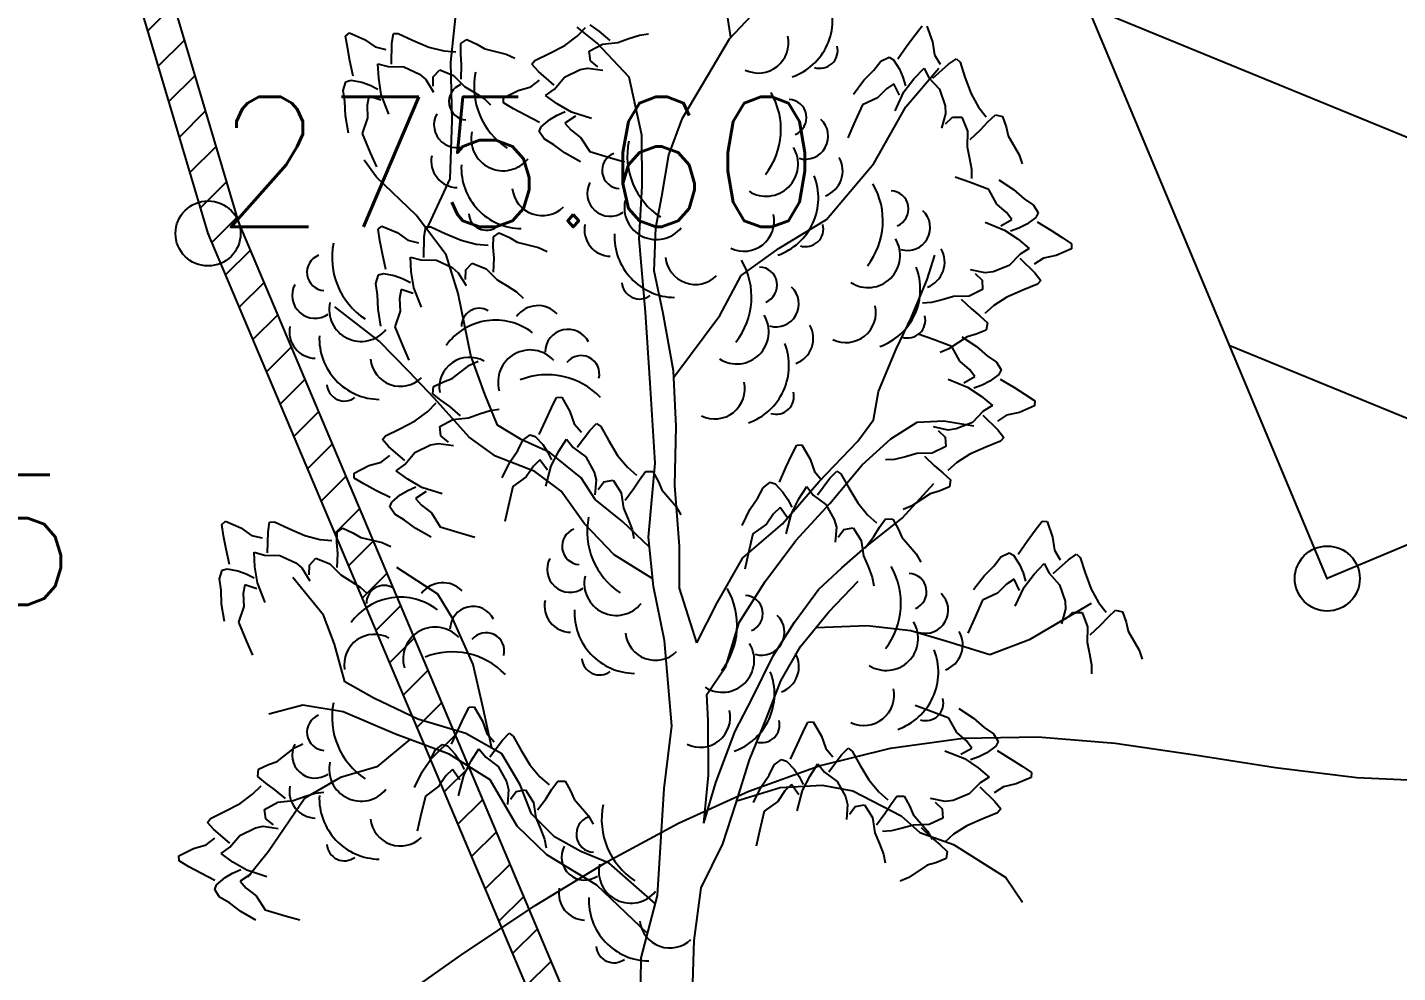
# Model space of a CAD drawing. Header units: millimetres. Extents: x 524954 to 526204, y 9523489 to 9524010.
# Drawn here: x 525646.35 to 525656.88, y 9523630.04 to 9523637.31 of the extents above; entities that cross this region are included whole.
import ezdxf

# ---------------------------------------------------------------- set-up
doc = ezdxf.new("R2010")
doc.units = ezdxf.units.MM
doc.header["$PDMODE"] = 32
doc.header["$PDSIZE"] = 0.5
doc.linetypes.add('ACAD_ISO12W100', pattern=[21, 12, -3, 0, -3, 0, -3])
for name, color, linetype in [('Arbre', 34, 'ACAD_ISO12W100'), ('Bati', 6, 'Continuous'), ('Bati_H', 1, 'Continuous'), ('Cloture', 7, 'Continuous'), ('CN_05_00', 6, 'Continuous'), ('Murs', 1, 'Continuous'), ('TopoAlt', 3, 'Continuous'), ('TOPOJIS', 7, 'Continuous')]:
    doc.layers.add(name, color=color, linetype=linetype)
doc.styles.add('Simplex 1.0', font='Simplex.shx', dxfattribs={"width": 0.99, "height": 1})

# ---------------------------------------------------------------- blocks, each defined once
blk = doc.blocks.new('TCPOINT M')
at = {"color": 0}
blk.add_point((0, 0), dxfattribs=at)
at = {"layer": 'TopoAlt', "style": 'Simplex 1.0', "width": 0.99}
blk.add_attdef('ALT', (0.15, 0.15), '', height=1, dxfattribs=at)
blk = doc.blocks.new('v088')
at = {"linetype": 'Continuous'}
for p, q in [((0.345, 10.122), (0.269, 10.614)), ((-1.806, 9.931), (-1.749, 10.491)), ((0.336, 10.112), (0.634, 10.429)), ((-0.683, 10.078), (-0.835, 10.2)), ((-0.435, 9.816), (-0.683, 10.078)), ((0.168, 9.829), (0.336, 10.112)), ((-1.797, 9.483), (-1.806, 9.931)), ((-0.339, 9.37), (-0.435, 9.816)), ((-0.025, 9.501), (0.168, 9.829)), ((1.69, 9.587), (1.945, 9.885)), ((-1.812, 9.035), (-1.797, 9.483)), ((-0.131, 9.219), (-0.025, 9.501)), ((1.444, 9.153), (1.69, 9.587)), ((-0.337, 8.979), (-0.339, 9.37)), ((-2.378, 9.048), (-2.474, 9.177)), ((-0.186, 8.901), (-0.131, 9.219)), ((1.08, 8.722), (1.444, 9.153)), ((-2.074, 8.756), (-2.378, 9.048)), ((-1.992, 8.647), (-1.812, 9.035)), ((-0.36, 8.574), (-0.337, 8.979)), ((-0.231, 8.658), (-0.186, 8.901)), ((-1.843, 8.45), (-2.074, 8.756)), ((-0.243, 8.328), (-0.231, 8.658)), ((0.718, 8.503), (1.08, 8.722)), ((-0.311, 8.009), (-0.36, 8.574)), ((-1.75, 8.153), (-1.843, 8.45)), ((0.424, 8.292), (0.718, 8.503)), ((1.855, 8.26), (1.913, 8.447)), ((-0.174, 8), (-0.243, 8.328)), ((0.262, 7.984), (0.424, 8.292)), ((1.736, 7.971), (1.855, 8.26)), ((-1.653, 7.676), (-1.75, 8.153)), ((-2.358, 7.786), (-2.7, 8.052)), ((-0.274, 7.463), (-0.311, 8.009)), ((-0.096, 7.56), (-0.174, 8)), ((-0.093, 7.509), (0.262, 7.984)), ((1.617, 7.726), (1.736, 7.971)), ((-2.129, 7.554), (-2.358, 7.786)), ((1.481, 7.4), (1.617, 7.726)), ((-1.547, 7.38), (-1.653, 7.676)), ((-1.932, 7.347), (-2.129, 7.554)), ((-0.075, 7.131), (-0.096, 7.56)), ((-1.449, 7.14), (-1.547, 7.38)), ((-0.237, 6.848), (-0.274, 7.463)), ((1.442, 7.181), (1.481, 7.4)), ((-1.665, 7.048), (-1.932, 7.347)), ((1.321, 7.017), (1.442, 7.181)), ((1.778, 7.163), (1.983, 7.174)), ((1.983, 7.174), (2.214, 7.135)), ((-1.266, 7.031), (-1.449, 7.14)), ((-0.084, 6.677), (-0.075, 7.131)), ((1.575, 7.035), (1.778, 7.163)), ((-1.463, 6.903), (-1.665, 7.048)), ((-1.047, 6.93), (-1.266, 7.031)), ((1.023, 6.706), (1.321, 7.017)), ((1.356, 6.837), (1.575, 7.035)), ((-1.162, 6.785), (-1.463, 6.903)), ((-0.806, 6.736), (-1.047, 6.93)), ((-0.96, 6.634), (-1.162, 6.785)), ((-0.287, 6.281), (-0.237, 6.848)), ((1.107, 6.54), (1.356, 6.837)), ((-0.697, 6.571), (-0.806, 6.736)), ((-0.049, 6.211), (-0.084, 6.677)), ((0.743, 6.383), (1.023, 6.706)), ((1.663, 6.427), (1.906, 6.693)), ((-0.78, 6.382), (-0.96, 6.634)), ((-0.488, 6.401), (-0.697, 6.571)), ((0.846, 6.255), (1.107, 6.54)), ((1.381, 6.204), (1.663, 6.427)), ((-0.551, 6.145), (-0.78, 6.382)), ((-0.279, 6.204), (-0.488, 6.401)), ((0.438, 6.122), (0.743, 6.383)), ((-0.248, 5.902), (-0.287, 6.281)), ((0.61, 5.939), (0.846, 6.255)), ((-0.254, 5.961), (-0.551, 6.145)), ((-0.049, 5.888), (-0.049, 6.211)), ((0.24, 5.776), (0.438, 6.122)), ((1.198, 6.044), (1.381, 6.204)), ((-1.907, 5.843), (-2.222, 6.048)), ((1.021, 5.879), (1.198, 6.044)), ((-2.787, 5.681), (-3.023, 5.969)), ((-0.165, 5.487), (-0.248, 5.902)), ((0.411, 5.624), (0.61, 5.939)), ((1.1, 5.706), (1.325, 5.941)), ((-1.791, 5.652), (-1.907, 5.843)), ((0.085, 5.468), (-0.049, 5.888)), ((0.834, 5.626), (1.021, 5.879)), ((0.085, 5.468), (0.24, 5.776)), ((0.881, 5.441), (1.1, 5.706)), ((2.646, 5.496), (3.119, 5.774)), ((-2.701, 5.459), (-2.787, 5.681)), ((-1.635, 5.301), (-1.791, 5.652)), ((0.306, 5.286), (0.411, 5.624)), ((0.671, 5.368), (0.834, 5.626)), ((1.001, 5.586), (1.394, 5.601)), ((1.394, 5.601), (1.731, 5.564)), ((-0.107, 4.829), (-0.165, 5.487)), ((1.731, 5.564), (2, 5.483)), ((2, 5.483), (2.338, 5.378)), ((2.338, 5.378), (2.646, 5.496)), ((-2.621, 5.169), (-2.701, 5.459)), ((0.731, 5.176), (0.881, 5.441)), ((-1.559, 4.967), (-1.635, 5.301)), ((0.161, 5.071), (0.306, 5.286)), ((0.51, 5.041), (0.671, 5.368)), ((-2.4, 5.043), (-2.621, 5.169)), ((0.619, 4.888), (0.731, 5.176)), ((0.172, 4.872), (0.161, 5.071)), ((-2.946, 4.988), (-3.206, 4.92)), ((-2.634, 4.938), (-2.946, 4.988)), ((-2.061, 4.882), (-2.4, 5.043)), ((-1.492, 4.659), (-1.559, 4.967)), ((0.379, 4.79), (0.51, 5.041)), ((-2.233, 4.766), (-2.634, 4.938)), ((-1.692, 4.771), (-2.061, 4.882)), ((0.174, 4.45), (0.172, 4.872)), ((0.489, 4.568), (0.619, 4.888)), ((-1.819, 4.613), (-2.233, 4.766)), ((-1.415, 4.615), (-1.692, 4.771)), ((-0.166, 4.349), (-0.107, 4.829)), ((0.231, 4.395), (0.379, 4.79)), ((-2.123, 4.725), (-2.377, 4.514)), ((-1.504, 4.415), (-1.819, 4.613)), ((-1.273, 4.376), (-1.415, 4.615)), ((0.384, 4.23), (0.489, 4.568)), ((-2.655, 4.434), (-2.931, 4.273)), ((-2.377, 4.514), (-2.655, 4.434)), ((0.138, 4.082), (0.174, 4.45)), ((-1.298, 4.058), (-1.504, 4.415)), ((-1.188, 4.154), (-1.273, 4.376)), ((-0.217, 3.527), (-0.166, 4.349)), ((0.138, 4.082), (0.231, 4.395)), ((0.391, 4.253), (0.724, 4.355)), ((0.724, 4.355), (1.047, 4.375)), ((1.047, 4.375), (1.284, 4.33)), ((1.284, 4.33), (1.655, 4.138)), ((-2.931, 4.273), (-3.209, 3.863)), ((0.285, 3.923), (0.384, 4.23)), ((-1.01, 3.977), (-1.188, 4.154)), ((1.655, 4.138), (1.8, 4.011)), ((-1.069, 3.839), (-1.298, 4.058)), ((1.8, 4.011), (2.057, 3.917)), ((-0.808, 3.863), (-1.01, 3.977)), ((0.118, 3.584), (0.285, 3.923)), ((2.057, 3.917), (2.461, 3.664)), ((-3.209, 3.863), (-3.367, 3.667)), ((-0.685, 3.605), (-1.069, 3.839)), ((-0.589, 3.774), (-0.808, 3.863)), ((-0.234, 3.461), (-0.589, 3.774)), ((-0.294, 3.234), (-0.685, 3.605)), ((0.064, 3.179), (0.118, 3.584)), ((2.461, 3.664), (2.589, 3.474)), ((-0.344, 3.046), (-0.217, 3.527)), ((0.045, 2.625), (0.064, 3.179)), ((-0.352, 2.542), (-0.344, 3.046))]:
    blk.add_line(p, q, dxfattribs=at)
at = {"color": 3, "linetype": 'Continuous'}
for p, q in [((-2.616, 10.132), (-2.587, 10.158)), ((-2.603, 10.046), (-2.616, 10.132)), ((-2.587, 10.158), (-2.471, 10.107)), ((-2.261, 10.077), (-2.249, 10.151)), ((-2.249, 10.151), (-2.211, 10.152)), ((-2.211, 10.152), (-2.101, 10.101)), ((-0.931, 10.06), (-0.836, 10.131)), ((-0.836, 10.131), (-0.771, 10.198)), ((-0.666, 10.169), (-0.735, 10.218)), ((-0.583, 10.098), (-0.666, 10.169)), ((-0.438, 10.113), (-0.356, 10.14)), ((-0.356, 10.14), (-0.287, 10.149)), ((1.7, 10.058), (1.762, 10.142)), ((1.762, 10.142), (1.816, 10.212)), ((1.854, 10.208), (1.896, 10.089)), ((-2.583, 9.943), (-2.603, 10.046)), ((-2.471, 10.107), (-2.388, 10.049)), ((-2.388, 10.049), (-2.306, 10.03)), ((-2.264, 9.917), (-2.261, 10.077)), ((-2.101, 10.101), (-1.977, 10.047)), ((-1.977, 10.047), (-1.862, 10.018)), ((-1.862, 10.018), (-1.769, 10.01)), ((-1.731, 9.995), (-1.73, 10.074)), ((-1.73, 10.074), (-1.685, 10.105)), ((-1.685, 10.105), (-1.608, 10.069)), ((-1.608, 10.069), (-1.547, 10.033)), ((-1.547, 10.033), (-1.382, 9.994)), ((-1.051, 9.998), (-0.931, 10.06)), ((-0.743, 10.015), (-0.642, 10.071)), ((-0.734, 9.943), (-0.743, 10.015)), ((-0.642, 10.071), (-0.523, 10.083)), ((-0.523, 10.083), (-0.438, 10.113)), ((1.631, 9.958), (1.7, 10.058)), ((1.896, 10.089), (1.912, 9.989)), ((-2.558, 9.824), (-2.583, 9.943)), ((-2.368, 9.919), (-2.288, 9.897)), ((-2.362, 9.808), (-2.368, 9.919)), ((-1.725, 9.911), (-1.731, 9.995)), ((-1.728, 9.802), (-1.725, 9.911)), ((-1.382, 9.994), (-1.316, 9.963)), ((-1.184, 9.915), (-1.161, 9.945)), ((-1.134, 9.859), (-1.184, 9.915)), ((-1.161, 9.945), (-1.051, 9.998)), ((-0.677, 9.896), (-0.734, 9.943)), ((1.446, 9.869), (1.5, 9.939)), ((1.5, 9.939), (1.562, 9.969)), ((1.562, 9.969), (1.596, 9.95)), ((1.596, 9.95), (1.643, 9.877)), ((1.9, 9.808), (2.019, 9.915)), ((1.912, 9.989), (1.954, 9.915)), ((2.019, 9.915), (2.081, 9.958)), ((2.081, 9.958), (2.108, 9.931)), ((2.108, 9.931), (2.146, 9.815)), ((-2.342, 9.683), (-2.362, 9.808)), ((-2.288, 9.897), (-2.168, 9.895)), ((-2.168, 9.895), (-2.047, 9.839)), ((-2.047, 9.839), (-2, 9.799)), ((-2, 9.799), (-1.94, 9.7)), ((-1.944, 9.746), (-1.943, 9.82)), ((-1.943, 9.82), (-1.893, 9.873)), ((-1.893, 9.873), (-1.786, 9.83)), ((-1.786, 9.83), (-1.702, 9.745)), ((-1.012, 9.755), (-1.134, 9.859)), ((-1.011, 9.724), (-0.934, 9.816)), ((-0.934, 9.816), (-0.814, 9.874)), ((-0.814, 9.874), (-0.753, 9.886)), ((-0.753, 9.886), (-0.639, 9.87)), ((1.369, 9.792), (1.446, 9.869)), ((1.643, 9.877), (1.669, 9.815)), ((1.669, 9.815), (1.689, 9.75)), ((1.677, 9.704), (1.754, 9.804)), ((1.754, 9.804), (1.831, 9.885)), ((1.831, 9.885), (1.869, 9.812)), ((1.869, 9.812), (1.95, 9.723)), ((2.146, 9.815), (2.193, 9.689)), ((-2.634, 9.715), (-2.614, 9.781)), ((-2.621, 9.629), (-2.634, 9.715)), ((-2.614, 9.781), (-2.576, 9.793)), ((-2.576, 9.793), (-2.492, 9.777)), ((-2.492, 9.777), (-2.428, 9.754)), ((-2.428, 9.754), (-2.368, 9.723)), ((-1.702, 9.745), (-1.624, 9.699)), ((-1.624, 9.699), (-1.552, 9.652)), ((-1.402, 9.657), (-1.289, 9.715)), ((-1.289, 9.715), (-1.192, 9.743)), ((-1.192, 9.743), (-1.125, 9.794)), ((-1.079, 9.676), (-1.011, 9.724)), ((1.289, 9.685), (1.369, 9.792)), ((1.542, 9.727), (1.473, 9.658)), ((1.6, 9.765), (1.542, 9.727)), ((1.643, 9.677), (1.6, 9.765)), ((1.608, 9.558), (1.677, 9.704)), ((1.95, 9.723), (1.993, 9.596)), ((-2.617, 9.52), (-2.621, 9.629)), ((-2.439, 9.669), (-2.451, 9.601)), ((-2.451, 9.601), (-2.448, 9.503)), ((-2.346, 9.639), (-2.439, 9.669)), ((-2.283, 9.532), (-2.342, 9.683)), ((-1.552, 9.652), (-1.502, 9.604)), ((-1.401, 9.619), (-1.402, 9.657)), ((-1.325, 9.574), (-1.401, 9.619)), ((-0.989, 9.611), (-1.079, 9.676)), ((-0.88, 9.547), (-0.989, 9.611)), ((1.358, 9.604), (1.292, 9.458)), ((1.473, 9.658), (1.358, 9.604)), ((1.993, 9.596), (1.996, 9.535)), ((2.193, 9.689), (2.25, 9.585)), ((-2.595, 9.387), (-2.617, 9.52)), ((-2.448, 9.503), (-2.488, 9.382)), ((-1.233, 9.524), (-1.325, 9.574)), ((-1.125, 9.469), (-1.233, 9.524)), ((-1.113, 9.435), (-1.047, 9.49)), ((-1.047, 9.49), (-0.989, 9.525)), ((-0.989, 9.525), (-0.927, 9.553)), ((-0.848, 9.516), (-0.931, 9.463)), ((-0.726, 9.498), (-0.88, 9.547)), ((1.996, 9.535), (1.966, 9.423)), ((1.996, 9.458), (2.05, 9.508)), ((2.05, 9.508), (2.123, 9.508)), ((2.123, 9.508), (2.166, 9.4)), ((2.25, 9.585), (2.308, 9.512)), ((2.323, 9.473), (2.381, 9.527)), ((2.381, 9.527), (2.435, 9.515)), ((2.435, 9.515), (2.462, 9.435)), ((-2.488, 9.382), (-2.427, 9.234)), ((-1.128, 9.398), (-1.113, 9.435)), ((-1.089, 9.341), (-1.128, 9.398)), ((-0.931, 9.463), (-0.885, 9.411)), ((-0.885, 9.411), (-0.807, 9.351)), ((1.292, 9.458), (1.246, 9.35)), ((2.166, 9.4), (2.162, 9.281)), ((2.185, 9.338), (2.266, 9.412)), ((2.266, 9.412), (2.323, 9.473)), ((2.462, 9.435), (2.477, 9.365)), ((-1.014, 9.297), (-1.089, 9.341)), ((-0.927, 9.231), (-1.014, 9.297)), ((-0.807, 9.351), (-0.739, 9.244)), ((2.162, 9.281), (2.181, 9.192)), ((2.477, 9.365), (2.562, 9.219)), ((-2.427, 9.234), (-2.38, 9.127)), ((-0.81, 9.165), (-0.927, 9.231)), ((-0.739, 9.244), (-0.586, 9.198)), ((-0.586, 9.198), (-0.473, 9.166)), ((2.181, 9.192), (2.196, 9.108)), ((2.562, 9.219), (2.585, 9.15)), ((2.196, 9.108), (2.196, 9.038)), ((2.18, 9.009), (2.07, 9.048)), ((2.33, 8.953), (2.18, 9.009)), ((2.406, 9.027), (2.519, 8.953)), ((2.391, 8.841), (2.33, 8.953)), ((2.519, 8.953), (2.601, 8.881)), ((2.601, 8.881), (2.673, 8.832)), ((2.465, 8.776), (2.391, 8.841)), ((2.507, 8.721), (2.465, 8.776)), ((2.673, 8.832), (2.708, 8.773)), ((2.708, 8.773), (2.691, 8.737)), ((-2.366, 8.647), (-2.337, 8.672)), ((-2.353, 8.56), (-2.366, 8.647)), ((-2.337, 8.672), (-2.221, 8.621)), ((-2.011, 8.592), (-1.999, 8.665)), ((-1.999, 8.665), (-1.961, 8.666)), ((-1.961, 8.666), (-1.851, 8.615)), ((2.3, 8.701), (2.45, 8.641)), ((2.421, 8.673), (2.507, 8.721)), ((2.45, 8.641), (2.555, 8.57)), ((2.561, 8.655), (2.497, 8.632)), ((2.621, 8.686), (2.561, 8.655)), ((2.691, 8.737), (2.621, 8.686)), ((2.701, 8.703), (2.805, 8.64)), ((2.805, 8.64), (2.893, 8.584)), ((-2.333, 8.457), (-2.353, 8.56)), ((-2.221, 8.621), (-2.138, 8.563)), ((-2.138, 8.563), (-2.056, 8.544)), ((-2.014, 8.431), (-2.011, 8.592)), ((-1.851, 8.615), (-1.727, 8.562)), ((-1.727, 8.562), (-1.612, 8.532)), ((-1.481, 8.509), (-1.48, 8.588)), ((-1.48, 8.588), (-1.435, 8.619)), ((-1.435, 8.619), (-1.357, 8.583)), ((-1.357, 8.583), (-1.297, 8.547)), ((-1.297, 8.547), (-1.132, 8.508)), ((2.555, 8.57), (2.64, 8.498)), ((2.893, 8.584), (2.966, 8.534)), ((2.966, 8.534), (2.964, 8.496)), ((-2.308, 8.338), (-2.333, 8.457)), ((-2.118, 8.433), (-2.038, 8.411)), ((-2.112, 8.322), (-2.118, 8.433)), ((-1.612, 8.532), (-1.519, 8.524)), ((-1.475, 8.425), (-1.481, 8.509)), ((-1.132, 8.508), (-1.066, 8.477)), ((2.57, 8.455), (2.487, 8.369)), ((2.64, 8.498), (2.57, 8.455)), ((2.848, 8.446), (2.749, 8.424)), ((2.964, 8.496), (2.848, 8.446)), ((-2.038, 8.411), (-1.918, 8.409)), ((-1.918, 8.409), (-1.797, 8.353)), ((-1.797, 8.353), (-1.75, 8.313)), ((-1.694, 8.261), (-1.693, 8.334)), ((-1.693, 8.334), (-1.643, 8.387)), ((-1.643, 8.387), (-1.536, 8.344)), ((-1.536, 8.344), (-1.452, 8.259)), ((-1.478, 8.316), (-1.475, 8.425)), ((2.301, 8.311), (2.188, 8.335)), ((2.487, 8.369), (2.362, 8.319)), ((2.568, 8.425), (2.683, 8.312)), ((2.749, 8.424), (2.679, 8.378)), ((-2.384, 8.23), (-2.364, 8.296)), ((-2.371, 8.143), (-2.384, 8.23)), ((-2.364, 8.296), (-2.326, 8.308)), ((-2.326, 8.308), (-2.242, 8.291)), ((-2.242, 8.291), (-2.178, 8.268)), ((-2.178, 8.268), (-2.118, 8.237)), ((-2.092, 8.197), (-2.112, 8.322)), ((-1.75, 8.313), (-1.69, 8.215)), ((-1.452, 8.259), (-1.374, 8.213)), ((2.225, 8.306), (2.278, 8.256)), ((2.278, 8.256), (2.282, 8.183)), ((2.362, 8.319), (2.301, 8.311)), ((2.704, 8.225), (2.591, 8.179)), ((2.683, 8.312), (2.729, 8.254)), ((2.729, 8.254), (2.704, 8.225)), ((-2.367, 8.034), (-2.371, 8.143)), ((-2.189, 8.184), (-2.201, 8.115)), ((-2.201, 8.115), (-2.198, 8.017)), ((-2.096, 8.154), (-2.189, 8.184)), ((-2.033, 8.047), (-2.092, 8.197)), ((-1.374, 8.213), (-1.302, 8.166)), ((-1.302, 8.166), (-1.252, 8.118)), ((2.058, 8.13), (1.971, 8.105)), ((2.178, 8.134), (2.058, 8.13)), ((2.282, 8.183), (2.178, 8.134)), ((2.467, 8.125), (2.367, 8.061)), ((2.591, 8.179), (2.467, 8.125)), ((-2.345, 7.902), (-2.367, 8.034)), ((-2.198, 8.017), (-2.238, 7.897)), ((1.888, 8.085), (1.819, 8.08)), ((1.971, 8.105), (1.888, 8.085)), ((2.117, 8.111), (2.195, 8.035)), ((2.195, 8.035), (2.261, 7.981)), ((2.367, 8.061), (2.298, 7.999)), ((2.261, 7.981), (2.318, 7.927)), ((2.318, 7.927), (2.31, 7.872)), ((-2.238, 7.897), (-2.177, 7.749)), ((1.896, 7.802), (1.786, 7.841)), ((2.046, 7.746), (1.896, 7.802)), ((2.163, 7.821), (2.022, 7.727)), ((2.123, 7.82), (2.235, 7.746)), ((2.231, 7.841), (2.163, 7.821)), ((2.31, 7.872), (2.231, 7.841)), ((-2.177, 7.749), (-2.13, 7.641)), ((2.022, 7.727), (1.955, 7.7)), ((2.107, 7.634), (2.046, 7.746)), ((2.235, 7.746), (2.317, 7.675)), ((-1.797, 7.5), (-1.663, 7.603)), ((-1.663, 7.603), (-1.598, 7.634)), ((2.181, 7.57), (2.107, 7.634)), ((2.317, 7.675), (2.389, 7.625)), ((2.389, 7.625), (2.424, 7.566)), ((-1.864, 7.475), (-1.797, 7.5)), ((2.016, 7.494), (2.166, 7.434)), ((2.137, 7.467), (2.223, 7.514)), ((2.223, 7.514), (2.181, 7.57)), ((2.407, 7.53), (2.337, 7.479)), ((2.424, 7.566), (2.407, 7.53)), ((2.417, 7.496), (2.521, 7.433)), ((-1.945, 7.383), (-1.94, 7.438)), ((-1.884, 7.333), (-1.945, 7.383)), ((-1.94, 7.438), (-1.864, 7.475)), ((2.166, 7.434), (2.271, 7.363)), ((2.277, 7.448), (2.213, 7.425)), ((2.337, 7.479), (2.277, 7.448)), ((2.521, 7.433), (2.609, 7.377)), ((2.609, 7.377), (2.682, 7.328)), ((-1.985, 7.246), (-1.92, 7.313)), ((-1.815, 7.284), (-1.884, 7.333)), ((-1.732, 7.213), (-1.815, 7.284)), ((-1.078, 7.18), (-1.034, 7.275)), ((-1.034, 7.275), (-0.994, 7.353)), ((-0.994, 7.353), (-0.955, 7.356)), ((-0.955, 7.356), (-0.891, 7.247)), ((2.271, 7.363), (2.357, 7.292)), ((2.357, 7.292), (2.286, 7.249)), ((2.68, 7.289), (2.564, 7.239)), ((2.682, 7.328), (2.68, 7.289)), ((-2.2, 7.113), (-2.081, 7.175)), ((-2.081, 7.175), (-1.985, 7.246)), ((-1.892, 7.13), (-1.791, 7.186)), ((-1.791, 7.186), (-1.672, 7.198)), ((-1.672, 7.198), (-1.587, 7.228)), ((-1.587, 7.228), (-1.505, 7.255)), ((-1.505, 7.255), (-1.436, 7.264)), ((-1.128, 7.069), (-1.078, 7.18)), ((-0.891, 7.247), (-0.858, 7.151)), ((2.286, 7.249), (2.203, 7.162)), ((2.284, 7.218), (2.399, 7.105)), ((2.465, 7.218), (2.395, 7.171)), ((2.564, 7.239), (2.465, 7.218)), ((-2.333, 7.03), (-2.31, 7.06)), ((-2.31, 7.06), (-2.2, 7.113)), ((-1.883, 7.058), (-1.892, 7.13)), ((-1.253, 7.025), (-1.198, 7.067)), ((-1.198, 7.067), (-1.16, 7.055)), ((-0.858, 7.151), (-0.802, 7.088)), ((-0.835, 6.972), (-0.738, 7.1)), ((-0.738, 7.1), (-0.686, 7.153)), ((-0.686, 7.153), (-0.654, 7.131)), ((-0.654, 7.131), (-0.595, 7.025)), ((2.018, 7.104), (1.904, 7.128)), ((1.941, 7.1), (1.994, 7.049)), ((2.079, 7.112), (2.018, 7.104)), ((2.203, 7.162), (2.079, 7.112)), ((2.399, 7.105), (2.445, 7.047)), ((-2.283, 6.974), (-2.333, 7.03)), ((-2.161, 6.87), (-2.283, 6.974)), ((-2.083, 6.931), (-1.963, 6.989)), ((-1.963, 6.989), (-1.902, 7.001)), ((-1.902, 7.001), (-1.788, 6.985)), ((-1.826, 7.011), (-1.883, 7.058)), ((-1.293, 6.947), (-1.253, 7.025)), ((-1.16, 7.055), (-1.101, 6.992)), ((-1.101, 6.992), (-1.063, 6.936)), ((-0.978, 6.941), (-0.918, 7.034)), ((-0.918, 7.034), (-0.866, 6.97)), ((-0.866, 6.97), (-0.77, 6.898)), ((-0.595, 7.025), (-0.526, 6.909)), ((0.813, 6.909), (0.853, 6.987)), ((0.853, 6.987), (0.891, 6.991)), ((0.891, 6.991), (0.955, 6.881)), ((1.999, 6.976), (1.894, 6.927)), ((1.994, 7.049), (1.999, 6.976)), ((2.307, 6.972), (2.184, 6.918)), ((2.42, 7.018), (2.307, 6.972)), ((2.445, 7.047), (2.42, 7.018)), ((-2.439, 6.83), (-2.342, 6.858)), ((-2.342, 6.858), (-2.275, 6.909)), ((-2.161, 6.839), (-2.083, 6.931)), ((-1.413, 6.737), (-1.354, 6.857)), ((-1.354, 6.857), (-1.293, 6.947)), ((-1.122, 6.874), (-1.172, 6.826)), ((-1.064, 6.795), (-1.122, 6.874)), ((-1.063, 6.936), (-1.032, 6.875)), ((-1.035, 6.828), (-0.978, 6.941)), ((-0.77, 6.898), (-0.705, 6.781)), ((-0.526, 6.909), (-0.45, 6.818)), ((0.768, 6.815), (0.813, 6.909)), ((0.955, 6.881), (0.989, 6.786)), ((1.604, 6.878), (1.535, 6.874)), ((1.688, 6.899), (1.604, 6.878)), ((1.775, 6.923), (1.688, 6.899)), ((1.894, 6.927), (1.775, 6.923)), ((1.834, 6.904), (1.912, 6.828)), ((2.084, 6.854), (2.014, 6.792)), ((2.184, 6.918), (2.084, 6.854)), ((-2.551, 6.772), (-2.439, 6.83)), ((-2.55, 6.734), (-2.551, 6.772)), ((-2.228, 6.791), (-2.161, 6.839)), ((-2.138, 6.726), (-2.228, 6.791)), ((-1.227, 6.745), (-1.33, 6.67)), ((-1.172, 6.826), (-1.227, 6.745)), ((-1.076, 6.671), (-1.035, 6.828)), ((-0.705, 6.781), (-0.69, 6.721)), ((-0.45, 6.818), (-0.379, 6.757)), ((-0.357, 6.722), (-0.31, 6.785)), ((-0.31, 6.785), (-0.255, 6.784)), ((-0.255, 6.784), (-0.214, 6.71)), ((0.719, 6.703), (0.768, 6.815)), ((0.989, 6.786), (1.044, 6.722)), ((1.108, 6.734), (1.161, 6.787)), ((1.161, 6.787), (1.192, 6.766)), ((1.192, 6.766), (1.252, 6.66)), ((1.912, 6.828), (1.977, 6.774)), ((1.977, 6.774), (2.034, 6.72)), ((-2.475, 6.689), (-2.55, 6.734)), ((-2.383, 6.639), (-2.475, 6.689)), ((-2.274, 6.584), (-2.383, 6.639)), ((-2.196, 6.606), (-2.138, 6.64)), ((-2.029, 6.662), (-2.138, 6.726)), ((-2.138, 6.64), (-2.076, 6.668)), ((-1.875, 6.613), (-2.029, 6.662)), ((-1.33, 6.67), (-1.367, 6.514)), ((-0.69, 6.721), (-0.699, 6.606)), ((-0.675, 6.646), (-0.632, 6.705)), ((-0.632, 6.705), (-0.56, 6.719)), ((-0.56, 6.719), (-0.498, 6.621)), ((-0.468, 6.564), (-0.402, 6.651)), ((-0.402, 6.651), (-0.357, 6.722)), ((-0.214, 6.71), (-0.186, 6.645)), ((-0.186, 6.645), (-0.075, 6.517)), ((0.554, 6.582), (0.594, 6.66)), ((0.594, 6.66), (0.649, 6.702)), ((0.649, 6.702), (0.686, 6.689)), ((0.686, 6.689), (0.745, 6.626)), ((0.868, 6.575), (0.929, 6.669)), ((0.929, 6.669), (0.98, 6.604)), ((1.011, 6.606), (1.108, 6.734)), ((1.252, 6.66), (1.321, 6.544)), ((2.026, 6.666), (1.947, 6.634)), ((2.034, 6.72), (2.026, 6.666)), ((-2.277, 6.513), (-2.262, 6.55)), ((-2.262, 6.55), (-2.196, 6.606)), ((-1.998, 6.632), (-2.08, 6.578)), ((-2.08, 6.578), (-2.034, 6.526)), ((-0.498, 6.621), (-0.48, 6.503)), ((0.493, 6.492), (0.554, 6.582)), ((0.745, 6.626), (0.783, 6.571)), ((0.783, 6.571), (0.814, 6.51)), ((0.811, 6.463), (0.868, 6.575)), ((0.98, 6.604), (1.076, 6.532)), ((1.076, 6.532), (1.141, 6.416)), ((1.321, 6.544), (1.397, 6.452)), ((1.879, 6.614), (1.738, 6.52)), ((1.947, 6.634), (1.879, 6.614)), ((-2.238, 6.456), (-2.277, 6.513)), ((-2.163, 6.412), (-2.238, 6.456)), ((-2.034, 6.526), (-1.957, 6.466)), ((-1.957, 6.466), (-1.888, 6.359)), ((-1.367, 6.514), (-1.392, 6.4)), ((-0.48, 6.503), (-0.444, 6.419)), ((-0.075, 6.517), (-0.04, 6.453)), ((0.433, 6.371), (0.493, 6.492)), ((0.675, 6.46), (0.62, 6.379)), ((0.724, 6.509), (0.675, 6.46)), ((0.782, 6.43), (0.724, 6.509)), ((0.771, 6.306), (0.811, 6.463)), ((1.397, 6.452), (1.467, 6.391)), ((1.738, 6.52), (1.671, 6.493)), ((-3.568, 6.377), (-3.539, 6.402)), ((-3.555, 6.29), (-3.568, 6.377)), ((-3.539, 6.402), (-3.423, 6.351)), ((-3.423, 6.351), (-3.34, 6.294)), ((-3.216, 6.161), (-3.213, 6.322)), ((-3.213, 6.322), (-3.201, 6.396)), ((-3.201, 6.396), (-3.163, 6.397)), ((-3.163, 6.397), (-3.053, 6.346)), ((-3.053, 6.346), (-2.929, 6.292)), ((-2.682, 6.318), (-2.637, 6.35)), ((-2.637, 6.35), (-2.56, 6.314)), ((-2.076, 6.346), (-2.163, 6.412)), ((-1.959, 6.28), (-2.076, 6.346)), ((-1.888, 6.359), (-1.735, 6.313)), ((-0.444, 6.419), (-0.414, 6.339)), ((-0.414, 6.339), (-0.401, 6.271)), ((0.62, 6.379), (0.516, 6.305)), ((1.141, 6.416), (1.157, 6.356)), ((1.157, 6.356), (1.147, 6.241)), ((1.171, 6.28), (1.215, 6.339)), ((1.215, 6.339), (1.286, 6.353)), ((1.286, 6.353), (1.348, 6.255)), ((1.444, 6.285), (1.489, 6.356)), ((1.489, 6.356), (1.536, 6.42)), ((1.536, 6.42), (1.591, 6.419)), ((1.591, 6.419), (1.633, 6.344)), ((1.633, 6.344), (1.661, 6.279)), ((2.623, 6.25), (2.685, 6.334)), ((2.685, 6.334), (2.739, 6.404)), ((2.739, 6.404), (2.777, 6.4)), ((2.777, 6.4), (2.82, 6.28)), ((-3.535, 6.188), (-3.555, 6.29)), ((-3.34, 6.294), (-3.258, 6.275)), ((-2.929, 6.292), (-2.814, 6.263)), ((-2.814, 6.263), (-2.721, 6.255)), ((-2.683, 6.24), (-2.682, 6.318)), ((-2.677, 6.155), (-2.683, 6.24)), ((-2.56, 6.314), (-2.499, 6.278)), ((-2.499, 6.278), (-2.334, 6.239)), ((-2.334, 6.239), (-2.268, 6.208)), ((-1.735, 6.313), (-1.622, 6.281)), ((0.516, 6.305), (0.479, 6.149)), ((1.348, 6.255), (1.367, 6.137)), ((1.378, 6.198), (1.444, 6.285)), ((1.661, 6.279), (1.771, 6.151)), ((2.554, 6.15), (2.623, 6.25)), ((2.82, 6.28), (2.835, 6.18)), ((-3.51, 6.069), (-3.535, 6.188)), ((-3.32, 6.164), (-3.24, 6.142)), ((-3.314, 6.053), (-3.32, 6.164)), ((-3.24, 6.142), (-3.121, 6.14)), ((-3.121, 6.14), (-2.999, 6.083)), ((-2.895, 6.065), (-2.845, 6.118)), ((-2.845, 6.118), (-2.738, 6.075)), ((-2.68, 6.046), (-2.677, 6.155)), ((0.479, 6.149), (0.454, 6.035)), ((1.367, 6.137), (1.402, 6.054)), ((1.771, 6.151), (1.807, 6.088)), ((2.37, 6.061), (2.423, 6.13)), ((2.423, 6.13), (2.485, 6.161)), ((2.485, 6.161), (2.52, 6.142)), ((2.52, 6.142), (2.566, 6.069)), ((2.835, 6.18), (2.877, 6.107)), ((2.943, 6.107), (3.004, 6.15)), ((3.004, 6.15), (3.031, 6.123)), ((3.031, 6.123), (3.07, 6.007)), ((-3.586, 5.96), (-3.566, 6.026)), ((-3.566, 6.026), (-3.528, 6.038)), ((-3.528, 6.038), (-3.444, 6.022)), ((-3.444, 6.022), (-3.38, 5.999)), ((-3.294, 5.928), (-3.314, 6.053)), ((-2.999, 6.083), (-2.952, 6.044)), ((-2.952, 6.044), (-2.892, 5.945)), ((-2.896, 5.991), (-2.895, 6.065)), ((-2.738, 6.075), (-2.654, 5.99)), ((1.402, 6.054), (1.433, 5.974)), ((2.293, 5.984), (2.37, 6.061)), ((2.566, 6.069), (2.593, 6.007)), ((2.593, 6.007), (2.612, 5.942)), ((2.677, 5.996), (2.754, 6.077)), ((2.754, 6.077), (2.793, 6.004)), ((2.823, 6), (2.943, 6.107)), ((3.07, 6.007), (3.116, 5.88)), ((-3.573, 5.874), (-3.586, 5.96)), ((-3.392, 5.914), (-3.403, 5.846)), ((-3.298, 5.884), (-3.392, 5.914)), ((-3.38, 5.999), (-3.32, 5.968)), ((-3.235, 5.777), (-3.294, 5.928)), ((-2.654, 5.99), (-2.576, 5.943)), ((-2.576, 5.943), (-2.504, 5.896)), ((1.433, 5.974), (1.446, 5.906)), ((2.212, 5.877), (2.293, 5.984)), ((2.466, 5.919), (2.396, 5.85)), ((2.523, 5.957), (2.466, 5.919)), ((2.566, 5.869), (2.523, 5.957)), ((2.6, 5.896), (2.677, 5.996)), ((2.793, 6.004), (2.873, 5.915)), ((2.873, 5.915), (2.916, 5.788)), ((-3.57, 5.765), (-3.573, 5.874)), ((-3.403, 5.846), (-3.4, 5.748)), ((-2.504, 5.896), (-2.454, 5.849)), ((2.281, 5.796), (2.216, 5.65)), ((2.396, 5.85), (2.281, 5.796)), ((2.531, 5.75), (2.6, 5.896)), ((3.116, 5.88), (3.173, 5.777)), ((-3.547, 5.632), (-3.57, 5.765)), ((-3.4, 5.748), (-3.44, 5.627)), ((2.92, 5.727), (2.889, 5.615)), ((2.916, 5.788), (2.92, 5.727)), ((2.92, 5.65), (2.973, 5.7)), ((2.973, 5.7), (3.047, 5.7)), ((3.047, 5.7), (3.089, 5.592)), ((3.173, 5.777), (3.231, 5.703)), ((3.247, 5.665), (3.304, 5.719)), ((3.304, 5.719), (3.358, 5.707)), ((3.358, 5.707), (3.385, 5.627)), ((-3.44, 5.627), (-3.379, 5.479)), ((2.216, 5.65), (2.169, 5.542)), ((3.089, 5.592), (3.085, 5.473)), ((3.108, 5.53), (3.189, 5.603)), ((3.189, 5.603), (3.247, 5.665)), ((3.385, 5.627), (3.4, 5.557)), ((-3.379, 5.479), (-3.332, 5.372)), ((3.4, 5.557), (3.485, 5.411)), ((3.085, 5.473), (3.104, 5.384)), ((3.104, 5.384), (3.12, 5.3)), ((3.485, 5.411), (3.508, 5.342)), ((3.12, 5.3), (3.12, 5.23)), ((-1.707, 4.895), (-1.667, 4.973)), ((-1.667, 4.973), (-1.628, 4.976)), ((-1.628, 4.976), (-1.564, 4.867)), ((1.872, 4.946), (1.762, 4.985)), ((2.099, 4.964), (2.211, 4.89)), ((-1.751, 4.8), (-1.707, 4.895)), ((-1.564, 4.867), (-1.531, 4.771)), ((0.899, 4.779), (0.939, 4.857)), ((0.939, 4.857), (0.978, 4.861)), ((0.978, 4.861), (1.042, 4.751)), ((2.022, 4.89), (1.872, 4.946)), ((2.083, 4.778), (2.022, 4.89)), ((2.211, 4.89), (2.293, 4.818)), ((-1.801, 4.689), (-1.751, 4.8)), ((-1.531, 4.771), (-1.475, 4.707)), ((-1.411, 4.72), (-1.359, 4.773)), ((-1.359, 4.773), (-1.327, 4.751)), ((-1.327, 4.751), (-1.268, 4.645)), ((0.855, 4.685), (0.899, 4.779)), ((1.042, 4.751), (1.075, 4.656)), ((2.157, 4.714), (2.083, 4.778)), ((2.293, 4.818), (2.365, 4.769)), ((2.365, 4.769), (2.4, 4.71)), ((-3.143, 4.557), (-3.01, 4.66)), ((-3.01, 4.66), (-2.944, 4.692)), ((-1.966, 4.567), (-1.926, 4.645)), ((-1.926, 4.645), (-1.871, 4.687)), ((-1.871, 4.687), (-1.833, 4.675)), ((-1.833, 4.675), (-1.774, 4.612)), ((-1.651, 4.561), (-1.591, 4.654)), ((-1.591, 4.654), (-1.539, 4.59)), ((-1.508, 4.592), (-1.411, 4.72)), ((-1.268, 4.645), (-1.199, 4.529)), ((0.805, 4.573), (0.855, 4.685)), ((1.075, 4.656), (1.131, 4.592)), ((1.195, 4.604), (1.247, 4.657)), ((1.247, 4.657), (1.279, 4.636)), ((1.279, 4.636), (1.338, 4.53)), ((1.992, 4.638), (2.142, 4.578)), ((2.113, 4.611), (2.199, 4.658)), ((2.199, 4.658), (2.157, 4.714)), ((2.383, 4.674), (2.313, 4.623)), ((2.4, 4.71), (2.383, 4.674)), ((2.393, 4.64), (2.497, 4.577)), ((-3.287, 4.496), (-3.21, 4.533)), ((-3.21, 4.533), (-3.143, 4.557)), ((-2.027, 4.477), (-1.966, 4.567)), ((-1.774, 4.612), (-1.736, 4.556)), ((-1.736, 4.556), (-1.705, 4.495)), ((-1.708, 4.448), (-1.651, 4.561)), ((-1.539, 4.59), (-1.443, 4.518)), ((0.68, 4.53), (0.735, 4.572)), ((0.735, 4.572), (0.773, 4.559)), ((0.773, 4.559), (0.832, 4.496)), ((0.955, 4.445), (1.015, 4.539)), ((1.015, 4.539), (1.067, 4.474)), ((1.098, 4.476), (1.195, 4.604)), ((2.142, 4.578), (2.247, 4.507)), ((2.253, 4.592), (2.189, 4.569)), ((2.313, 4.623), (2.253, 4.592)), ((2.497, 4.577), (2.585, 4.521)), ((-3.291, 4.441), (-3.287, 4.496)), ((-3.23, 4.39), (-3.291, 4.441)), ((-2.086, 4.357), (-2.027, 4.477)), ((-1.845, 4.445), (-1.9, 4.365)), ((-1.795, 4.494), (-1.845, 4.445)), ((-1.737, 4.415), (-1.795, 4.494)), ((-1.749, 4.291), (-1.708, 4.448)), ((-1.443, 4.518), (-1.378, 4.401)), ((-1.199, 4.529), (-1.123, 4.438)), ((-1.123, 4.438), (-1.052, 4.377)), ((0.579, 4.362), (0.64, 4.452)), ((0.64, 4.452), (0.68, 4.53)), ((0.832, 4.496), (0.87, 4.441)), ((0.87, 4.441), (0.901, 4.38)), ((0.898, 4.333), (0.955, 4.445)), ((1.067, 4.474), (1.163, 4.402)), ((1.338, 4.53), (1.407, 4.414)), ((2.247, 4.507), (2.332, 4.436)), ((2.332, 4.436), (2.262, 4.393)), ((2.656, 4.433), (2.54, 4.383)), ((2.585, 4.521), (2.658, 4.472)), ((2.658, 4.472), (2.656, 4.433)), ((-3.331, 4.304), (-3.266, 4.37)), ((-3.162, 4.341), (-3.23, 4.39)), ((-3.079, 4.271), (-3.162, 4.341)), ((-2.851, 4.312), (-2.783, 4.321)), ((-1.9, 4.365), (-2.003, 4.29)), ((-1.378, 4.401), (-1.363, 4.341)), ((-1.363, 4.341), (-1.372, 4.226)), ((-1.349, 4.266), (-1.305, 4.325)), ((-1.305, 4.325), (-1.233, 4.338)), ((-1.233, 4.338), (-1.171, 4.241)), ((-1.075, 4.271), (-1.03, 4.342)), ((-1.03, 4.342), (-0.984, 4.405)), ((-0.984, 4.405), (-0.928, 4.404)), ((-0.928, 4.404), (-0.887, 4.33)), ((-0.887, 4.33), (-0.859, 4.265)), ((0.52, 4.241), (0.579, 4.362)), ((0.761, 4.33), (0.706, 4.249)), ((0.811, 4.379), (0.761, 4.33)), ((0.869, 4.3), (0.811, 4.379)), ((0.857, 4.176), (0.898, 4.333)), ((1.163, 4.402), (1.228, 4.286)), ((1.407, 4.414), (1.483, 4.322)), ((1.483, 4.322), (1.554, 4.261)), ((2.262, 4.393), (2.179, 4.306)), ((2.26, 4.362), (2.375, 4.249)), ((2.441, 4.361), (2.371, 4.315)), ((2.54, 4.383), (2.441, 4.361)), ((-3.547, 4.171), (-3.427, 4.233)), ((-3.427, 4.233), (-3.331, 4.304)), ((-3.239, 4.188), (-3.137, 4.244)), ((-3.137, 4.244), (-3.019, 4.255)), ((-3.019, 4.255), (-2.933, 4.286)), ((-2.933, 4.286), (-2.851, 4.312)), ((-2.003, 4.29), (-2.04, 4.134)), ((-1.171, 4.241), (-1.153, 4.123)), ((-1.141, 4.184), (-1.075, 4.271)), ((-0.859, 4.265), (-0.748, 4.137)), ((0.706, 4.249), (0.603, 4.175)), ((1.228, 4.286), (1.243, 4.226)), ((1.243, 4.226), (1.234, 4.11)), ((1.301, 4.209), (1.373, 4.223)), ((1.373, 4.223), (1.435, 4.125)), ((1.531, 4.155), (1.576, 4.226)), ((1.576, 4.226), (1.623, 4.29)), ((1.623, 4.29), (1.678, 4.289)), ((1.678, 4.289), (1.719, 4.214)), ((1.719, 4.214), (1.747, 4.149)), ((1.994, 4.248), (1.88, 4.272)), ((1.917, 4.244), (1.97, 4.193)), ((2.055, 4.256), (1.994, 4.248)), ((2.179, 4.306), (2.055, 4.256)), ((2.375, 4.249), (2.421, 4.191)), ((-3.679, 4.087), (-3.656, 4.117)), ((-3.656, 4.117), (-3.547, 4.171)), ((-3.229, 4.115), (-3.239, 4.188)), ((-3.172, 4.068), (-3.229, 4.115)), ((-2.04, 4.134), (-2.065, 4.02)), ((-1.153, 4.123), (-1.118, 4.039)), ((-0.748, 4.137), (-0.713, 4.073)), ((0.603, 4.175), (0.566, 4.019)), ((1.258, 4.15), (1.301, 4.209)), ((1.435, 4.125), (1.453, 4.007)), ((1.465, 4.068), (1.531, 4.155)), ((1.747, 4.149), (1.858, 4.021)), ((1.975, 4.12), (1.87, 4.071)), ((1.97, 4.193), (1.975, 4.12)), ((2.283, 4.116), (2.16, 4.062)), ((2.396, 4.162), (2.283, 4.116)), ((2.421, 4.191), (2.396, 4.162)), ((-3.629, 4.032), (-3.679, 4.087)), ((-3.507, 3.927), (-3.629, 4.032)), ((-3.43, 3.988), (-3.309, 4.046)), ((-3.309, 4.046), (-3.249, 4.058)), ((-3.249, 4.058), (-3.134, 4.042)), ((-1.118, 4.039), (-1.087, 3.959)), ((0.566, 4.019), (0.541, 3.904)), ((1.453, 4.007), (1.488, 3.924)), ((1.58, 4.022), (1.511, 4.017)), ((1.664, 4.043), (1.58, 4.022)), ((1.751, 4.067), (1.664, 4.043)), ((1.87, 4.071), (1.751, 4.067)), ((1.81, 4.048), (1.888, 3.972)), ((1.858, 4.021), (1.893, 3.958)), ((2.16, 4.062), (2.059, 3.998)), ((-3.785, 3.887), (-3.688, 3.915)), ((-3.688, 3.915), (-3.621, 3.967)), ((-3.507, 3.896), (-3.43, 3.988)), ((-1.087, 3.959), (-1.074, 3.891)), ((1.488, 3.924), (1.519, 3.844)), ((1.888, 3.972), (1.953, 3.918)), ((1.953, 3.918), (2.01, 3.864)), ((2.059, 3.998), (1.99, 3.936)), ((-3.898, 3.83), (-3.785, 3.887)), ((-3.897, 3.791), (-3.898, 3.83)), ((-3.574, 3.849), (-3.507, 3.896)), ((-3.484, 3.783), (-3.574, 3.849)), ((1.519, 3.844), (1.532, 3.776)), ((2.002, 3.81), (1.923, 3.778)), ((2.01, 3.864), (2.002, 3.81)), ((-3.821, 3.747), (-3.897, 3.791)), ((-3.729, 3.697), (-3.821, 3.747)), ((-3.621, 3.641), (-3.729, 3.697)), ((-3.542, 3.663), (-3.485, 3.698)), ((-3.485, 3.698), (-3.422, 3.725)), ((-3.375, 3.72), (-3.484, 3.783)), ((-3.344, 3.689), (-3.426, 3.635)), ((-3.221, 3.67), (-3.375, 3.72)), ((1.855, 3.758), (1.714, 3.664)), ((1.923, 3.778), (1.855, 3.758)), ((-3.623, 3.571), (-3.609, 3.608)), ((-3.609, 3.608), (-3.542, 3.663)), ((-3.426, 3.635), (-3.38, 3.583)), ((-3.38, 3.583), (-3.303, 3.524)), ((1.714, 3.664), (1.647, 3.637)), ((-3.585, 3.514), (-3.623, 3.571)), ((-3.509, 3.469), (-3.585, 3.514)), ((-3.303, 3.524), (-3.234, 3.416)), ((-3.423, 3.403), (-3.509, 3.469)), ((-3.306, 3.337), (-3.423, 3.403)), ((-3.234, 3.416), (-3.081, 3.37)), ((-3.081, 3.37), (-2.968, 3.339))]:
    blk.add_line(p, q, dxfattribs=at)
for centre, major_axis, start_param, end_param in [((0.662, 10.258), (-0.33, 0.33), 2.69514, 4.302022), ((0.557, 10.08), (0.164, 0.164), 3.478918, 5.717341), ((1.031, 10.021), (0.0964, 0.0964), 3.62262, 5.745019), ((-1.063, 9.743), (0.4, 0.4), 2.158504, 3.344219), ((-1.682, 9.628), (-0.099, 0.099), -0.421529, 2.292047), ((0.165, 9.415), (0.4, 0.4), 4.836335, 6.022049), ((0.788, 9.505), (-0.099, 0.099), 2.746913, 5.46049), ((-1.76, 9.451), (-0.125, 0.125), 0.293965, 2.957824), ((0.918, 9.363), (0.125, 0.125), 3.651933, 6.315792), ((-1.405, 9.343), (0.174, 0.174), 2.133893, 4.816631), ((0.115, 9.214), (-0.4, 0.4), 0.587708, 1.773422), ((0.617, 9.147), (-0.174, 0.174), 1.793126, 4.475865), ((-1.753, 9.172), (-0.145, 0.145), 0.590553, 2.325666), ((-0.504, 9.099), (0.099, 0.099), 1.149268, 3.862844), ((1.001, 9.096), (-0.145, 0.145), 2.713295, 4.448408), ((-1.26, 9.119), (0.33, 0.33), 2.307735, 3.914618), ((-1.104, 8.984), (0.164, 0.164), 2.463212, 4.701636), ((-0.582, 8.923), (0.125, 0.125), 1.864761, 4.52862), ((0.552, 8.888), (-0.33, 0.33), 2.69514, 4.302022), ((0.949, 8.713), (-0.4, 0.4), 3.265538, 4.451253), ((-0.227, 8.814), (0.174, 0.174), 2.133893, 4.816631), ((1.572, 8.803), (0.099, 0.099), 4.31771, 7.031286), ((-1.534, 8.776), (0.0964, 0.0964), 2.435534, 4.557933), ((0.447, 8.71), (-0.164, 0.164), 1.908121, 4.146545), ((1.702, 8.661), (0.125, 0.125), 3.651933, 6.315792), ((-0.575, 8.644), (0.145, 0.145), 2.161349, 3.896462), ((0.921, 8.65), (0.0964, 0.0964), 3.62262, 5.745019), ((-2.155, 8.43), (0.4, 0.4), 2.158504, 3.344219), ((-0.082, 8.59), (0.33, 0.33), 2.307735, 3.914618), ((1.401, 8.445), (0.174, 0.174), 3.363922, 6.046661), ((-2.774, 8.316), (-0.099, 0.099), -0.421529, 2.292047), ((0.074, 8.455), (0.164, 0.164), 2.463212, 4.701636), ((1.785, 8.394), (-0.145, 0.145), 2.713295, 4.448408), ((-0.061, 8.127), (-0.4, 0.4), 3.265538, 4.451253), ((0.562, 8.217), (0.099, 0.099), 4.31771, 7.031286), ((1.336, 8.186), (-0.33, 0.33), 2.69514, 4.302022), ((-2.851, 8.139), (-0.125, 0.125), 0.293965, 2.957824), ((-0.356, 8.247), (0.0964, 0.0964), 2.435534, 4.557933), ((0.692, 8.074), (-0.125, 0.125), 2.081137, 4.744996), ((-2.497, 8.031), (0.174, 0.174), 2.133893, 4.816631), ((-1.589, 7.903), (0.0964, 0.0964), 0.254619, 2.377018), ((-1.138, 7.855), (-0.145, 0.145), 4.692823, 6.427936), ((1.23, 8.008), (0.164, 0.164), 3.478918, 5.717341), ((-1.464, 7.482), (0.33, 0.33), 0.12682, 1.733702), ((0.391, 7.858), (0.174, 0.174), 3.363922, 6.046661), ((0.775, 7.808), (-0.145, 0.145), 2.713295, 4.448408), ((1.705, 7.948), (-0.0964, 0.0964), 2.051824, 4.174223), ((-2.844, 7.86), (-0.145, 0.145), 0.590553, 2.325666), ((-2.352, 7.806), (0.33, 0.33), 2.307735, 3.914618), ((-0.906, 7.701), (0.125, 0.125), 5.967031, 8.63089), ((-1.198, 7.473), (-0.174, 0.174), 4.665366, 7.348105), ((-0.805, 7.536), (-0.099, 0.099), 3.680741, 6.394318), ((0.326, 7.599), (0.33, 0.33), 4.265936, 5.872819), ((-2.195, 7.672), (0.164, 0.164), 2.463212, 4.701636), ((-1.664, 7.431), (-0.164, 0.164), -1.288499, 0.949924), ((-1.066, 6.963), (-0.4, 0.4), 4.689978, 5.875693), ((-2.625, 7.463), (0.0964, 0.0964), 2.435534, 4.557933), ((0.221, 7.421), (0.164, 0.164), 3.478918, 5.717341), ((0.695, 7.362), (-0.0964, 0.0964), 2.051824, 4.174223), ((-0.193, 6.324), (-0.4, 0.4), 0.587708, 1.773422), ((-0.812, 6.21), (-0.099, 0.099), -0.421529, 2.292047), ((-0.89, 6.033), (0.125, 0.125), 1.864761, 4.52862), ((1.088, 5.771), (-0.4, 0.4), 3.265538, 4.451253), ((-2.32, 5.773), (0.0964, 0.0964), 0.254619, 2.377018), ((-1.869, 5.725), (0.145, 0.145), 6.263619, 7.998733), ((-0.535, 5.925), (0.174, 0.174), 2.133893, 4.816631), ((1.711, 5.861), (0.099, 0.099), 4.31771, 7.031286), ((-2.195, 5.352), (0.33, 0.33), 0.12682, 1.733702), ((-0.172, 5.602), (0.4, 0.4), 4.836335, 6.022049), ((0.452, 5.692), (0.099, 0.099), 4.31771, 7.031286), ((1.841, 5.718), (-0.125, 0.125), 2.081137, 4.744996), ((-1.637, 5.571), (-0.125, 0.125), 4.396235, 7.060094), ((-0.882, 5.754), (-0.145, 0.145), 0.590553, 2.325666), ((-0.39, 5.7), (0.33, 0.33), 2.307735, 3.914618), ((-1.928, 5.343), (0.174, 0.174), 6.236163, 8.918901), ((0.582, 5.55), (0.125, 0.125), 3.651933, 6.315792), ((1.54, 5.502), (0.174, 0.174), 3.363922, 6.046661), ((-2.395, 5.301), (-0.164, 0.164), -1.288499, 0.949924), ((-1.536, 5.406), (0.099, 0.099), 5.251538, 7.965114), ((-0.234, 5.566), (-0.164, 0.164), 0.892416, 3.130839), ((1.924, 5.452), (-0.145, 0.145), 2.713295, 4.448408), ((-1.797, 4.833), (0.4, 0.4), 6.260774, 7.446489), ((0.28, 5.334), (0.174, 0.174), 3.363922, 6.046661), ((0.664, 5.283), (-0.145, 0.145), 2.713295, 4.448408), ((1.475, 5.243), (0.33, 0.33), 4.265936, 5.872819), ((-0.663, 5.357), (0.0964, 0.0964), 2.435534, 4.557933), ((0.215, 5.075), (-0.33, 0.33), 2.69514, 4.302022), ((1.37, 5.065), (-0.164, 0.164), 1.908121, 4.146545), ((-2.155, 4.896), (-0.4, 0.4), 0.587708, 1.773422), ((1.844, 5.006), (-0.0964, 0.0964), 2.051824, 4.174223), ((-2.774, 4.781), (-0.099, 0.099), -0.421529, 2.292047), ((0.11, 4.897), (-0.164, 0.164), 1.908121, 4.146545), ((0.584, 4.837), (0.0964, 0.0964), 3.62262, 5.745019), ((-2.851, 4.605), (-0.125, 0.125), 0.293965, 2.957824), ((-2.497, 4.497), (0.174, 0.174), 2.133893, 4.816631), ((-2.844, 4.326), (-0.145, 0.145), 0.590553, 2.325666), ((-2.352, 4.272), (0.33, 0.33), 2.307735, 3.914618), ((-0.082, 4.112), (0.4, 0.4), 2.158504, 3.344219), ((-2.195, 4.138), (0.164, 0.164), 2.463212, 4.701636), ((-0.702, 3.998), (0.099, 0.099), 1.149268, 3.862844), ((-2.625, 3.929), (0.0964, 0.0964), 2.435534, 4.557933), ((-0.779, 3.821), (0.125, 0.125), 1.864761, 4.52862), ((-0.424, 3.713), (0.174, 0.174), 2.133893, 4.816631), ((-0.772, 3.542), (-0.145, 0.145), 0.590553, 2.325666), ((-0.28, 3.489), (0.33, 0.33), 2.307735, 3.914618), ((-0.123, 3.354), (0.164, 0.164), 2.463212, 4.701636), ((-0.553, 3.145), (0.0964, 0.0964), 2.435534, 4.557933)]:
    blk.add_ellipse(centre, major_axis=major_axis, ratio=1, start_param=start_param, end_param=end_param, dxfattribs=at)

msp = doc.modelspace()

# ---------------------------------------------------------------- hatches: boundary and pattern name
at = {"layer": 'Bati_H'}
h = msp.add_hatch(dxfattribs=at)
h.set_pattern_fill('_U', color=256, scale=2, angle=157.7328, style=0, pattern_type=0)
h.set_pattern_definition([(157.732769304, (0, 0), (-0.75785388044, -1.85085318054), [])])
h.paths.add_polyline_path([(525656.344, 9523633.069), (525652.054, 9523643.308), (525664.745, 9523648.591), (525664.31, 9523650.158), (525670.807, 9523652.975), (525670.561, 9523653.664), (525671.295, 9523653.964), (525676.572, 9523641.367), (525676.509, 9523641.517)])
at = {"layer": 'Murs'}
h = msp.add_hatch(dxfattribs=at)
h.set_pattern_fill('_U', color=256, scale=0.25, angle=45, style=0, pattern_type=0)
h.set_pattern_definition([(45, (0, 0), (-0.1767766952966, 0.1767766952966), [])])
h.paths.add_polyline_path([(525652.361, 9523624.965), (525652.054, 9523625.52), (525647.738, 9523635.722), (525645.012, 9523644.874), (525668.584, 9523653.608), (525668.671, 9523653.373), (525645.319, 9523644.721), (525647.974, 9523635.807), (525652.279, 9523625.63), (525652.58, 9523625.086)])

# ---------------------------------------------------------------- linework, layer by layer
at = {"layer": 'Bati', "flags": 128}
msp.add_lwpolyline([(525656.344, 9523633.069), (525652.054, 9523643.308), (525664.745, 9523648.591), (525664.31, 9523650.158), (525670.807, 9523652.975), (525670.561, 9523653.664), (525671.295, 9523653.964), (525676.572, 9523641.367), (525676.509, 9523641.517)], close=True, dxfattribs=at)
at = {"layer": 'Cloture', "flags": 128}
for points in [[(525652.361, 9523624.965), (525652.054, 9523625.52), (525647.738, 9523635.722), (525645.012, 9523644.874), (525668.584, 9523653.608)], [(525652.58, 9523625.086), (525652.279, 9523625.63), (525647.974, 9523635.807), (525645.319, 9523644.721), (525668.671, 9523653.373)]]:
    msp.add_lwpolyline(points, dxfattribs=at)
at = {"layer": 'CN_05_00', "elevation": 275, "flags": 128}
msp.add_lwpolyline([(525646.247, 9523627.556), (525646.755, 9523627.964), (525647.306, 9523628.402), (525647.887, 9523628.855), (525648.485, 9523629.31), (525649.086, 9523629.753), (525649.679, 9523630.172), (525650.253, 9523630.555), (525650.81, 9523630.895), (525651.356, 9523631.19), (525651.897, 9523631.436), (525652.438, 9523631.629), (525652.985, 9523631.765), (525653.543, 9523631.841), (525654.118, 9523631.853), (525654.713, 9523631.803), (525655.325, 9523631.714), (525655.946, 9523631.616), (525656.57, 9523631.539), (525657.192, 9523631.511)], dxfattribs=at)

# ---------------------------------------------------------------- block references
at = {"layer": 'Arbre'}
msp.add_blockref('v088', (525651.412, 9523627.107), dxfattribs=at)
at = {"layer": 'TOPOJIS'}
ref = msp.add_blockref('TCPOINT M', (525647.738, 9523635.722, 275.6), dxfattribs=at)
ref.add_attrib('ALT', '275.60', (525647.788, 9523635.772, 275.6), dxfattribs={"layer": 'TopoAlt', "height": 1, "style": 'Simplex 1.0', "width": 0.99})
ref = msp.add_blockref('TCPOINT M', (525642.016, 9523632.817, 275.45), dxfattribs=at)
ref.add_attrib('ALT', '275.45', (525642.066, 9523632.867, 275.45), dxfattribs={"layer": 'TopoAlt', "height": 1, "style": 'Simplex 1.0', "width": 0.99})
msp.add_blockref('TCPOINT M', (525656.344, 9523633.069), dxfattribs=at)

doc.saveas('drawing.dxf')
